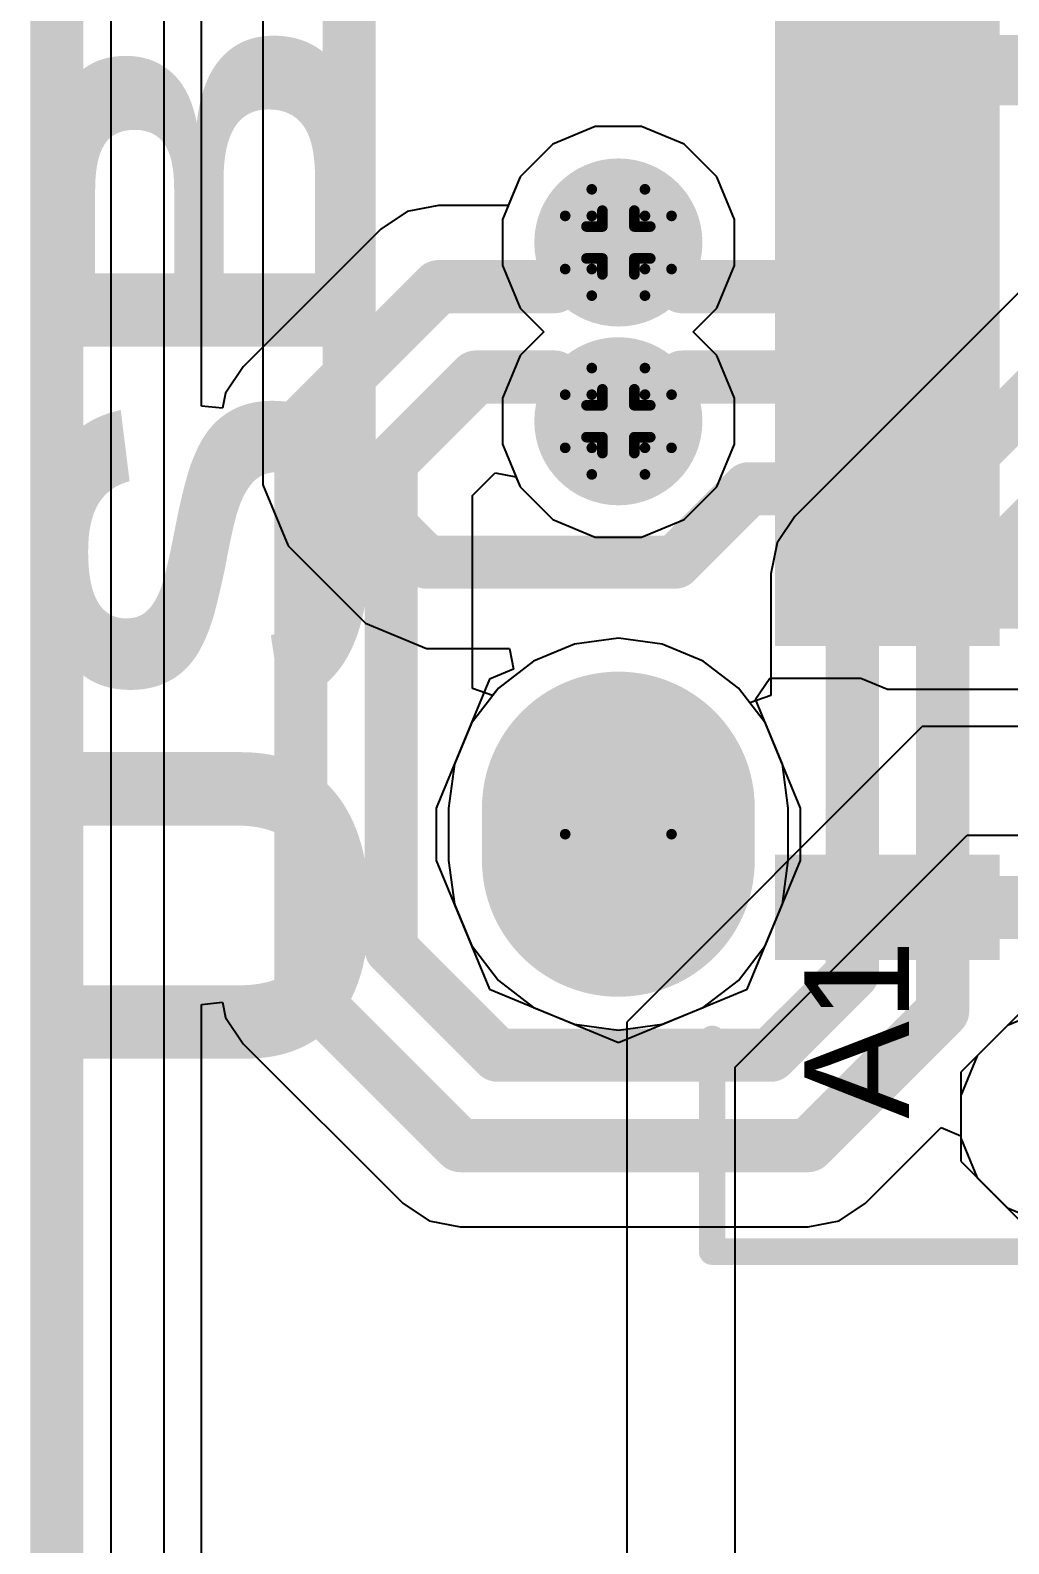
# Model space of a CAD drawing. Header units: inches. Extents: x -4 to 5258, y -4 to 5281.
# Drawn here: x -4.14 to 0.54, y 18.34 to 25.57 of the extents above; entities that cross this region are included whole.
import ezdxf

# ---------------------------------------------------------------- set-up
doc = ezdxf.new("R2010")
doc.units = ezdxf.units.IN
for name, color, linetype in [('Board Outline', 216, 'Continuous'), ('Bottom Layer', 5, 'Continuous'), ('Bottom Solder', 6, 'Continuous'), ('Drill Drawing', 1, 'Continuous'), ('Layer 1', 16, 'Continuous'), ('Layer 2', 76, 'Continuous'), ('Multi-Layer', 9, 'Continuous'), ('Pad Holes', 156, 'Continuous'), ('Top Layer', 1, 'Continuous'), ('Top Overlay', 2, 'Continuous'), ('Top Paste', 8, 'Continuous'), ('Top Solder', 216, 'Continuous'), ('Via Holes', 16, 'Continuous')]:
    doc.layers.add(name, color=color, linetype=linetype)
doc.styles.add('Arial', font='', dxfattribs={"height": 0.2})
doc.styles.add('Arial Black_Bold', font='', dxfattribs={"height": 0.2})
doc.styles.get('Arial').set_extended_font_data('Arial')
doc.styles.get('Arial Black_Bold').set_extended_font_data('Arial Black', bold=True)

# ---------------------------------------------------------------- blocks, each defined once
blk = doc.blocks.new('U263_163N_4BQC65_213')
at = {"layer": 'Bottom Layer'}
h = blk.add_hatch(color=5, dxfattribs=at)
edge = h.paths.add_edge_path()
edge.add_arc((-2.525, 2.15), 0.55, 90, 270)
edge.add_line((-2.525, 1.6), (-2.275, 1.6))
edge.add_arc((-2.275, 2.15), 0.55, 270, 450)
edge.add_line((-2.275, 2.7), (-2.525, 2.7))
at = {"layer": 'Bottom Solder'}
h = blk.add_hatch(color=6, dxfattribs=at)
edge = h.paths.add_edge_path()
edge.add_arc((-2.525, 2.15), 0.6516, 90, 270)
edge.add_line((-2.525, 1.4984), (-2.275, 1.4984))
edge.add_arc((-2.275, 2.15), 0.6516, 270, 450)
edge.add_line((-2.275, 2.8016), (-2.525, 2.8016))
at = {"layer": 'Layer 1'}
h = blk.add_hatch(color=16, dxfattribs=at)
edge = h.paths.add_edge_path()
edge.add_arc((-2.525, 2.15), 0.55, 90, 270)
edge.add_line((-2.525, 1.6), (-2.275, 1.6))
edge.add_arc((-2.275, 2.15), 0.55, 270, 450)
edge.add_line((-2.275, 2.7), (-2.525, 2.7))
at = {"layer": 'Layer 2'}
h = blk.add_hatch(color=76, dxfattribs=at)
edge = h.paths.add_edge_path()
edge.add_arc((-2.525, 2.15), 0.55, 90, 270)
edge.add_line((-2.525, 1.6), (-2.275, 1.6))
edge.add_arc((-2.275, 2.15), 0.55, 270, 450)
edge.add_line((-2.275, 2.7), (-2.525, 2.7))
at = {"layer": 'Multi-Layer'}
h = blk.add_hatch(color=9, dxfattribs=at)
edge = h.paths.add_edge_path()
edge.add_arc((-2.525, 2.15), 0.55, 90, 270)
edge.add_line((-2.525, 1.6), (-2.275, 1.6))
edge.add_arc((-2.275, 2.15), 0.55, 270, 450)
edge.add_line((-2.275, 2.7), (-2.525, 2.7))
at = {"layer": 'Pad Holes'}
h = blk.add_hatch(color=7, dxfattribs=at)
edge = h.paths.add_edge_path()
edge.add_arc((-2.525, 2.15), 0.3, 90, 270)
edge.add_line((-2.525, 1.85), (-2.275, 1.85))
edge.add_arc((-2.275, 2.15), 0.3, 270, 450)
edge.add_line((-2.275, 2.45), (-2.525, 2.45))
at = {"layer": 'Top Layer'}
h = blk.add_hatch(color=1, dxfattribs=at)
edge = h.paths.add_edge_path()
edge.add_arc((-2.525, 2.15), 0.55, 90, 270)
edge.add_line((-2.525, 1.6), (-2.275, 1.6))
edge.add_arc((-2.275, 2.15), 0.55, 270, 450)
edge.add_line((-2.275, 2.7), (-2.525, 2.7))
for points in [[(-2.9, 0.43), (-2.9, 1.3), (-2.6, 1.3), (-2.6, 0.43)], [(-1.4, 0.43), (-1.4, 1.3), (-1.1, 1.3), (-1.1, 0.43)], [(-0.9, 0.43), (-0.9, 1.3), (-0.6, 1.3), (-0.6, 0.43)], [(-0.4, 0.43), (-0.4, 1.3), (-0.1, 1.3), (-0.1, 0.43)], [(0.1, 0.43), (0.1, 1.3), (0.4, 1.3), (0.4, 0.43)], [(0.6, 0.43), (0.6, 1.3), (0.9, 1.3), (0.9, 0.43)], [(1.1, 0.43), (1.1, 1.3), (1.4, 1.3), (1.4, 0.43)]]:
    blk.add_hatch(color=1, dxfattribs=at).paths.add_polyline_path(points)
at = {"layer": 'Top Paste'}
for points in [[(-2.9, 0.43), (-2.9, 1.3), (-2.6, 1.3), (-2.6, 0.43)], [(-1.4, 0.43), (-1.4, 1.3), (-1.1, 1.3), (-1.1, 0.43)], [(-0.9, 0.43), (-0.9, 1.3), (-0.6, 1.3), (-0.6, 0.43)], [(-0.4, 0.43), (-0.4, 1.3), (-0.1, 1.3), (-0.1, 0.43)], [(0.1, 0.43), (0.1, 1.3), (0.4, 1.3), (0.4, 0.43)], [(0.6, 0.43), (0.6, 1.3), (0.9, 1.3), (0.9, 0.43)], [(1.1, 0.43), (1.1, 1.3), (1.4, 1.3), (1.4, 0.43)]]:
    blk.add_hatch(color=8, dxfattribs=at).paths.add_polyline_path(points)
at = {"layer": 'Top Solder'}
h = blk.add_hatch(color=216, dxfattribs=at)
edge = h.paths.add_edge_path()
edge.add_arc((-2.525, 2.15), 0.6516, 90, 270)
edge.add_line((-2.525, 1.4984), (-2.275, 1.4984))
edge.add_arc((-2.275, 2.15), 0.6516, 270, 450)
edge.add_line((-2.275, 2.8016), (-2.525, 2.8016))
for points in [[(-3.0016, 0.3284), (-3.0016, 1.4016), (-2.4984, 1.4016), (-2.4984, 0.3284)], [(-1.5016, 0.3284), (-1.5016, 1.4016), (-0.9984, 1.4016), (-0.9984, 0.3284)], [(-1.0016, 0.3284), (-1.0016, 1.4016), (-0.4984, 1.4016), (-0.4984, 0.3284)], [(-0.5016, 0.3284), (-0.5016, 1.4016), (0.0016, 1.4016), (0.0016, 0.3284)], [(-0.0016, 0.3284), (-0.0016, 1.4016), (0.5016, 1.4016), (0.5016, 0.3284)], [(0.4984, 0.3284), (0.4984, 1.4016), (1.0016, 1.4016), (1.0016, 0.3284)], [(0.9984, 0.3284), (0.9984, 1.4016), (1.5016, 1.4016), (1.5016, 0.3284)]]:
    blk.add_hatch(color=216, dxfattribs=at).paths.add_polyline_path(points)
at = {"layer": 'Top Overlay'}
for points in [[(-4.3942, 1.7018, 0.127, 0.127, 0), (-3.3782, 1.7018, 0.127, 0.127, 0)], [(-4.3942, 1.7018, 0.127, 0.127, 0), (-4.3942, -1.7018, 0.127, 0.127, 0)]]:
    blk.add_lwpolyline(points, format="xyseb", dxfattribs=at)
for points in [[(-4.4259, 1.7018, 0.0635, 0.0635, 1), (-4.3624, 1.7018, 0.0635, 0.0635, 1)], [(-4.4259, 1.7018, 0.0635, 0.0635, 1), (-4.3624, 1.7018, 0.0635, 0.0635, 1)], [(-3.4099, 1.7018, 0.0635, 0.0635, 1), (-3.3464, 1.7018, 0.0635, 0.0635, 1)]]:
    blk.add_lwpolyline(points, format="xyseb", close=True, dxfattribs=at)
at = {"layer": 'Top Overlay', "style": 'Arial'}
blk.add_text('A1', height=0.5, dxfattribs=at).set_placement((-3.7592, 0.762))

msp = doc.modelspace()

# ---------------------------------------------------------------- hatches: boundary and pattern name
at = {"layer": 'Bottom Layer'}
h = msp.add_hatch(color=5, dxfattribs=at)
edge = h.paths.add_edge_path()
edge.add_arc((-1.327, 24.5547), 0.3, 0, 360)
h = msp.add_hatch(color=5, dxfattribs=at)
edge = h.paths.add_edge_path()
edge.add_arc((-1.327, 23.7007), 0.3, 0, 360)
at = {"layer": 'Bottom Solder'}
h = msp.add_hatch(color=6, dxfattribs=at)
edge = h.paths.add_edge_path()
edge.add_arc((-1.327, 24.5547), 0.4016, 0, 360)
h = msp.add_hatch(color=6, dxfattribs=at)
edge = h.paths.add_edge_path()
edge.add_arc((-1.327, 23.7007), 0.4016, 0, 360)
at = {"layer": 'Layer 1'}
h = msp.add_hatch(color=16, dxfattribs=at)
edge = h.paths.add_edge_path()
edge.add_arc((-1.327, 24.5547), 0.3, 0, 360)
h = msp.add_hatch(color=16, dxfattribs=at)
edge = h.paths.add_edge_path()
edge.add_arc((-1.327, 23.7007), 0.3, 0, 360)
at = {"layer": 'Layer 2'}
h = msp.add_hatch(color=76, dxfattribs=at)
edge = h.paths.add_edge_path()
edge.add_arc((-1.327, 24.5547), 0.3, 0, 360)
h = msp.add_hatch(color=76, dxfattribs=at)
edge = h.paths.add_edge_path()
edge.add_arc((-1.327, 23.7007), 0.3, 0, 360)
at = {"layer": 'Top Layer'}
h = msp.add_hatch(color=1, dxfattribs=at)
edge = h.paths.add_edge_path()
edge.add_arc((-1.327, 24.5547), 0.3, 0, 360)
h = msp.add_hatch(color=1, dxfattribs=at)
edge = h.paths.add_edge_path()
edge.add_arc((-1.327, 23.7007), 0.3, 0, 360)
msp.add_hatch(color=1, dxfattribs=at).paths.add_polyline_path([(-0.477, 21.2277), (2.123, 21.2277), (2.123, 21.5277), (-0.477, 21.5277)])
at = {"layer": 'Top Solder'}
h = msp.add_hatch(color=216, dxfattribs=at)
edge = h.paths.add_edge_path()
edge.add_arc((-1.327, 24.5547), 0.4016, 0, 360)
h = msp.add_hatch(color=216, dxfattribs=at)
edge = h.paths.add_edge_path()
edge.add_arc((-1.327, 23.7007), 0.4016, 0, 360)
at = {"layer": 'Via Holes'}
h = msp.add_hatch(color=7, dxfattribs=at)
edge = h.paths.add_edge_path()
edge.add_arc((-1.327, 24.5547), 0.15, 0, 360)
h = msp.add_hatch(color=7, dxfattribs=at)
edge = h.paths.add_edge_path()
edge.add_arc((-1.327, 23.7007), 0.15, 0, 360)

# ---------------------------------------------------------------- linework, layer by layer
at = {"layer": 'Board Outline'}
msp.add_lwpolyline([(-4.0093, -3.9907, 0.254, 0.254, 0), (-4.0093, 106.0093, 0.254, 0.254, 0)], format="xyseb", dxfattribs=at)
at = {"layer": 'Bottom Layer'}
for p, q in [((-3.319, 23.7728), (-3.319, 98.31)), ((-1.4372, 25.1087), (-1.6408, 25.0243)), ((-1.2168, 25.1087), (-1.4372, 25.1087)), ((-1.0132, 25.0243), (-1.2168, 25.1087)), ((-1.6408, 25.0243), (-1.7967, 24.8685)), ((-0.8574, 24.8685), (-1.0132, 25.0243)), ((-1.7967, 24.8685), (-1.8532, 24.732)), ((-0.773, 24.6649), (-0.8574, 24.8685)), ((-2.1869, 24.732), (-2.3355, 24.7025)), ((-1.8532, 24.732), (-2.1869, 24.732)), ((-2.3355, 24.7025), (-2.4616, 24.6183)), ((-0.773, 24.4445), (-0.773, 24.6649)), ((-2.4616, 24.6183), (-3.1189, 23.961)), ((0.888, 24.6183), (-0.4844, 23.2458)), ((-0.8574, 24.2409), (-0.773, 24.4445)), ((-0.9705, 24.1277), (-0.8574, 24.2409)), ((-0.8574, 24.0145), (-0.9705, 24.1277)), ((-0.773, 23.8109), (-0.8574, 24.0145)), ((-3.1189, 23.961), (-3.2031, 23.8349)), ((-3.2031, 23.8349), (-3.2174, 23.7628)), ((-0.773, 23.5905), (-0.773, 23.8109)), ((-3.2174, 23.7628), (-3.319, 23.7728)), ((-0.8574, 23.3869), (-0.773, 23.5905)), ((-2.0239, 23.3465), (-1.9161, 23.4543)), ((-1.9161, 23.4543), (-1.8164, 23.4345)), ((-1.8164, 23.4345), (-1.7967, 23.3869)), ((-1.7967, 23.3869), (-1.6408, 23.231)), ((-1.0132, 23.231), (-0.8574, 23.3869)), ((-2.0239, 22.4232), (-2.0239, 23.3465)), ((-1.6408, 23.231), (-1.4372, 23.1467)), ((-1.2168, 23.1467), (-1.0132, 23.231)), ((-0.4844, 23.2458), (-0.5686, 23.1198)), ((-1.4372, 23.1467), (-1.2168, 23.1467)), ((-0.5686, 23.1198), (-0.5982, 22.9711)), ((-0.5982, 22.9711), (-0.5982, 22.3904)), ((-1.5369, 22.636), (-1.7325, 22.555)), ((-1.327, 22.6636), (-1.5369, 22.636)), ((-1.1171, 22.636), (-1.327, 22.6636)), ((-0.9216, 22.555), (-1.1171, 22.636)), ((-1.7325, 22.555), (-1.9004, 22.4261)), ((-0.7536, 22.4261), (-0.9216, 22.555)), ((-1.9277, 22.3906), (-2.0239, 22.4232)), ((-1.9004, 22.4261), (-1.9277, 22.3906)), ((-0.6998, 22.3559), (-0.7536, 22.4261)), ((-0.5982, 22.3904), (-0.6998, 22.3559)), ((-3.319, 20.9148), (-3.2174, 20.9248)), ((-3.319, 3.6731), (-3.319, 20.9148)), ((-3.2174, 20.9248), (-3.2031, 20.8526)), ((-3.2031, 20.8526), (-3.1189, 20.7266)), ((-3.1189, 20.7266), (-2.3574, 19.9652)), ((-0.1458, 19.9652), (0.2151, 20.3261)), ((0.2151, 20.3261), (0.309, 20.2872)), ((0.309, 20.2872), (0.309, 20.2754)), ((0.309, 20.2754), (0.3872, 20.0865)), ((0.3872, 20.0865), (0.5318, 19.9419)), ((-2.3574, 19.9652), (-2.2314, 19.881)), ((-0.2718, 19.881), (-0.1458, 19.9652)), ((0.5318, 19.9419), (0.7207, 19.8637)), ((-2.2314, 19.881), (-2.0828, 19.8514)), ((-2.0828, 19.8514), (-0.4205, 19.8514)), ((-0.4205, 19.8514), (-0.2718, 19.881))]:
    msp.add_line(p, q, dxfattribs=at)
for points in [[(-1.6317, 24.3436, 0.254, 0.254, 0), (-1.4206, 24.5547, 0.254, 0.254, 0)], [(-1.4206, 24.5547, 0.254, 0.254, 0), (-1.327, 24.5547, 0.254, 0.254, 0)], [(-2.8442, 23.6863, 0.254, 0.254, 0), (-2.1869, 24.3436, 0.254, 0.254, 0)], [(-2.1869, 24.3436, 0.254, 0.254, 0), (-1.6317, 24.3436, 0.254, 0.254, 0)], [(-0.2097, 22.9711, 0.254, 0.254, 0), (1.1627, 24.3436, 0.254, 0.254, 0)], [(-2.4124, 23.5074, 0.254, 0.254, 0), (-2.008, 23.9118, 0.254, 0.254, 0)], [(-2.008, 23.9118, 0.254, 0.254, 0), (-1.6317, 23.9118, 0.254, 0.254, 0)], [(-1.6317, 23.9118, 0.254, 0.254, 0), (-1.4206, 23.7007, 0.254, 0.254, 0)], [(0.2221, 22.7923, 0.254, 0.254, 0), (1.3416, 23.9118, 0.254, 0.254, 0)], [(-2.8442, 21.0013, 0.254, 0.254, 0), (-2.8442, 23.6863, 0.254, 0.254, 0)], [(-1.4206, 23.7007, 0.254, 0.254, 0), (-1.327, 23.7007, 0.254, 0.254, 0)], [(-2.4124, 21.1802, 0.254, 0.254, 0), (-2.4124, 23.5074, 0.254, 0.254, 0)], [(-0.2097, 21.0613, 0.254, 0.254, 0), (-0.2097, 22.9711, 0.254, 0.254, 0)], [(0.2221, 20.8825, 0.254, 0.254, 0), (0.2221, 22.7923, 0.254, 0.254, 0)], [(-2.4124, 21.1802, 0.254, 0.254, 0), (-1.9039, 20.6717, 0.254, 0.254, 0)], [(-0.5994, 20.6717, 0.254, 0.254, 0), (-0.2097, 21.0613, 0.254, 0.254, 0)], [(-2.8442, 21.0013, 0.254, 0.254, 0), (-2.0828, 20.2399, 0.254, 0.254, 0)], [(-0.4205, 20.2399, 0.254, 0.254, 0), (0.2221, 20.8825, 0.254, 0.254, 0)], [(-1.9039, 20.6717, 0.254, 0.254, 0), (-0.5994, 20.6717, 0.254, 0.254, 0)], [(-2.0828, 20.2399, 0.254, 0.254, 0), (-0.4205, 20.2399, 0.254, 0.254, 0)]]:
    msp.add_lwpolyline(points, format="xyseb", dxfattribs=at)
for points in [[(-1.4841, 24.5547, 0.127, 0.127, 1), (-1.3571, 24.5547, 0.127, 0.127, 1)], [(-1.4841, 24.5547, 0.127, 0.127, 1), (-1.3571, 24.5547, 0.127, 0.127, 1)], [(-1.3905, 24.5547, 0.127, 0.127, 1), (-1.2635, 24.5547, 0.127, 0.127, 1)], [(-2.2504, 24.3436, 0.127, 0.127, 1), (-2.1234, 24.3436, 0.127, 0.127, 1)], [(-2.2504, 24.3436, 0.127, 0.127, 1), (-2.1234, 24.3436, 0.127, 0.127, 1)], [(-1.6952, 24.3436, 0.127, 0.127, 1), (-1.5682, 24.3436, 0.127, 0.127, 1)], [(-1.6952, 24.3436, 0.127, 0.127, 1), (-1.5682, 24.3436, 0.127, 0.127, 1)], [(-2.0715, 23.9118, 0.127, 0.127, 1), (-1.9445, 23.9118, 0.127, 0.127, 1)], [(-2.0715, 23.9118, 0.127, 0.127, 1), (-1.9445, 23.9118, 0.127, 0.127, 1)], [(-1.6952, 23.9118, 0.127, 0.127, 1), (-1.5682, 23.9118, 0.127, 0.127, 1)], [(-1.6952, 23.9118, 0.127, 0.127, 1), (-1.5682, 23.9118, 0.127, 0.127, 1)], [(-2.9077, 23.6863, 0.127, 0.127, 1), (-2.7807, 23.6863, 0.127, 0.127, 1)], [(-2.9077, 23.6863, 0.127, 0.127, 1), (-2.7807, 23.6863, 0.127, 0.127, 1)], [(-1.4841, 23.7007, 0.127, 0.127, 1), (-1.3571, 23.7007, 0.127, 0.127, 1)], [(-1.4841, 23.7007, 0.127, 0.127, 1), (-1.3571, 23.7007, 0.127, 0.127, 1)], [(-1.3905, 23.7007, 0.127, 0.127, 1), (-1.2635, 23.7007, 0.127, 0.127, 1)], [(-2.4759, 23.5074, 0.127, 0.127, 1), (-2.3489, 23.5074, 0.127, 0.127, 1)], [(-2.4759, 23.5074, 0.127, 0.127, 1), (-2.3489, 23.5074, 0.127, 0.127, 1)], [(-0.2732, 22.9711, 0.127, 0.127, 1), (-0.1462, 22.9711, 0.127, 0.127, 1)], [(-0.2732, 22.9711, 0.127, 0.127, 1), (-0.1462, 22.9711, 0.127, 0.127, 1)], [(0.1586, 22.7923, 0.127, 0.127, 1), (0.2856, 22.7923, 0.127, 0.127, 1)], [(0.1586, 22.7923, 0.127, 0.127, 1), (0.2856, 22.7923, 0.127, 0.127, 1)], [(-2.4759, 21.1802, 0.127, 0.127, 1), (-2.3489, 21.1802, 0.127, 0.127, 1)], [(-2.4759, 21.1802, 0.127, 0.127, 1), (-2.3489, 21.1802, 0.127, 0.127, 1)], [(-0.2732, 21.0613, 0.127, 0.127, 1), (-0.1462, 21.0613, 0.127, 0.127, 1)], [(-0.2732, 21.0613, 0.127, 0.127, 1), (-0.1462, 21.0613, 0.127, 0.127, 1)], [(-2.9077, 21.0013, 0.127, 0.127, 1), (-2.7807, 21.0013, 0.127, 0.127, 1)], [(-2.9077, 21.0013, 0.127, 0.127, 1), (-2.7807, 21.0013, 0.127, 0.127, 1)], [(0.1586, 20.8825, 0.127, 0.127, 1), (0.2856, 20.8825, 0.127, 0.127, 1)], [(0.1586, 20.8825, 0.127, 0.127, 1), (0.2856, 20.8825, 0.127, 0.127, 1)], [(-1.9674, 20.6717, 0.127, 0.127, 1), (-1.8404, 20.6717, 0.127, 0.127, 1)], [(-1.9674, 20.6717, 0.127, 0.127, 1), (-1.8404, 20.6717, 0.127, 0.127, 1)], [(-0.6629, 20.6717, 0.127, 0.127, 1), (-0.5359, 20.6717, 0.127, 0.127, 1)], [(-0.6629, 20.6717, 0.127, 0.127, 1), (-0.5359, 20.6717, 0.127, 0.127, 1)], [(-2.1463, 20.2399, 0.127, 0.127, 1), (-2.0193, 20.2399, 0.127, 0.127, 1)], [(-2.1463, 20.2399, 0.127, 0.127, 1), (-2.0193, 20.2399, 0.127, 0.127, 1)], [(-0.484, 20.2399, 0.127, 0.127, 1), (-0.357, 20.2399, 0.127, 0.127, 1)], [(-0.484, 20.2399, 0.127, 0.127, 1), (-0.357, 20.2399, 0.127, 0.127, 1)]]:
    msp.add_lwpolyline(points, format="xyseb", close=True, dxfattribs=at)
at = {"layer": 'Drill Drawing'}
for points in [[(-1.454, 24.6817, 0.0508, 0.0508, 0), (-1.454, 24.8087, 0.0508, 0.0508, 0)], [(-1.454, 24.8087, 0.0508, 0.0508, 0), (-1.2, 24.8087, 0.0508, 0.0508, 0)], [(-1.2, 24.6817, 0.0508, 0.0508, 0), (-1.2, 24.8087, 0.0508, 0.0508, 0)], [(-1.4032, 24.6309, 0.0508, 0.0508, 0), (-1.4032, 24.7071, 0.0508, 0.0508, 0)], [(-1.4032, 24.7071, 0.0508, 0.0508, 0), (-1.2508, 24.7071, 0.0508, 0.0508, 0)], [(-1.2508, 24.6309, 0.0508, 0.0508, 0), (-1.2508, 24.7071, 0.0508, 0.0508, 0)], [(-1.581, 24.4277, 0.0508, 0.0508, 0), (-1.581, 24.6817, 0.0508, 0.0508, 0)], [(-1.581, 24.6817, 0.0508, 0.0508, 0), (-1.454, 24.6817, 0.0508, 0.0508, 0)], [(-1.2, 24.6817, 0.0508, 0.0508, 0), (-1.073, 24.6817, 0.0508, 0.0508, 0)], [(-1.073, 24.4277, 0.0508, 0.0508, 0), (-1.073, 24.6817, 0.0508, 0.0508, 0)], [(-1.4794, 24.4785, 0.0508, 0.0508, 0), (-1.4794, 24.6309, 0.0508, 0.0508, 0)], [(-1.4794, 24.6309, 0.0508, 0.0508, 0), (-1.4032, 24.6309, 0.0508, 0.0508, 0)], [(-1.2508, 24.6309, 0.0508, 0.0508, 0), (-1.1746, 24.6309, 0.0508, 0.0508, 0)], [(-1.1746, 24.4785, 0.0508, 0.0508, 0), (-1.1746, 24.6309, 0.0508, 0.0508, 0)], [(-1.581, 24.4277, 0.0508, 0.0508, 0), (-1.454, 24.4277, 0.0508, 0.0508, 0)], [(-1.4794, 24.4785, 0.0508, 0.0508, 0), (-1.4032, 24.4785, 0.0508, 0.0508, 0)], [(-1.454, 24.3007, 0.0508, 0.0508, 0), (-1.454, 24.4277, 0.0508, 0.0508, 0)], [(-1.4032, 24.4023, 0.0508, 0.0508, 0), (-1.4032, 24.4785, 0.0508, 0.0508, 0)], [(-1.2508, 24.4785, 0.0508, 0.0508, 0), (-1.1746, 24.4785, 0.0508, 0.0508, 0)], [(-1.2508, 24.4023, 0.0508, 0.0508, 0), (-1.2508, 24.4785, 0.0508, 0.0508, 0)], [(-1.2, 24.4277, 0.0508, 0.0508, 0), (-1.073, 24.4277, 0.0508, 0.0508, 0)], [(-1.2, 24.3007, 0.0508, 0.0508, 0), (-1.2, 24.4277, 0.0508, 0.0508, 0)], [(-1.4032, 24.4023, 0.0508, 0.0508, 0), (-1.2508, 24.4023, 0.0508, 0.0508, 0)], [(-1.454, 24.3007, 0.0508, 0.0508, 0), (-1.2, 24.3007, 0.0508, 0.0508, 0)], [(-1.454, 23.8277, 0.0508, 0.0508, 0), (-1.454, 23.9547, 0.0508, 0.0508, 0)], [(-1.454, 23.9547, 0.0508, 0.0508, 0), (-1.2, 23.9547, 0.0508, 0.0508, 0)], [(-1.2, 23.8277, 0.0508, 0.0508, 0), (-1.2, 23.9547, 0.0508, 0.0508, 0)], [(-1.4032, 23.7769, 0.0508, 0.0508, 0), (-1.4032, 23.8531, 0.0508, 0.0508, 0)], [(-1.4032, 23.8531, 0.0508, 0.0508, 0), (-1.2508, 23.8531, 0.0508, 0.0508, 0)], [(-1.2508, 23.7769, 0.0508, 0.0508, 0), (-1.2508, 23.8531, 0.0508, 0.0508, 0)], [(-1.581, 23.5737, 0.0508, 0.0508, 0), (-1.581, 23.8277, 0.0508, 0.0508, 0)], [(-1.581, 23.8277, 0.0508, 0.0508, 0), (-1.454, 23.8277, 0.0508, 0.0508, 0)], [(-1.4794, 23.6245, 0.0508, 0.0508, 0), (-1.4794, 23.7769, 0.0508, 0.0508, 0)], [(-1.4794, 23.7769, 0.0508, 0.0508, 0), (-1.4032, 23.7769, 0.0508, 0.0508, 0)], [(-1.2508, 23.7769, 0.0508, 0.0508, 0), (-1.1746, 23.7769, 0.0508, 0.0508, 0)], [(-1.2, 23.8277, 0.0508, 0.0508, 0), (-1.073, 23.8277, 0.0508, 0.0508, 0)], [(-1.1746, 23.6245, 0.0508, 0.0508, 0), (-1.1746, 23.7769, 0.0508, 0.0508, 0)], [(-1.073, 23.5737, 0.0508, 0.0508, 0), (-1.073, 23.8277, 0.0508, 0.0508, 0)], [(-1.4794, 23.6245, 0.0508, 0.0508, 0), (-1.4032, 23.6245, 0.0508, 0.0508, 0)], [(-1.4032, 23.5483, 0.0508, 0.0508, 0), (-1.4032, 23.6245, 0.0508, 0.0508, 0)], [(-1.2508, 23.6245, 0.0508, 0.0508, 0), (-1.1746, 23.6245, 0.0508, 0.0508, 0)], [(-1.2508, 23.5483, 0.0508, 0.0508, 0), (-1.2508, 23.6245, 0.0508, 0.0508, 0)], [(-1.581, 23.5737, 0.0508, 0.0508, 0), (-1.454, 23.5737, 0.0508, 0.0508, 0)], [(-1.454, 23.4467, 0.0508, 0.0508, 0), (-1.454, 23.5737, 0.0508, 0.0508, 0)], [(-1.4032, 23.5483, 0.0508, 0.0508, 0), (-1.2508, 23.5483, 0.0508, 0.0508, 0)], [(-1.2, 23.5737, 0.0508, 0.0508, 0), (-1.073, 23.5737, 0.0508, 0.0508, 0)], [(-1.2, 23.4467, 0.0508, 0.0508, 0), (-1.2, 23.5737, 0.0508, 0.0508, 0)], [(-1.454, 23.4467, 0.0508, 0.0508, 0), (-1.2, 23.4467, 0.0508, 0.0508, 0)]]:
    msp.add_lwpolyline(points, format="xyseb", dxfattribs=at)
for points in [[(-1.4667, 24.8087, 0.0254, 0.0254, 1), (-1.4413, 24.8087, 0.0254, 0.0254, 1)], [(-1.4667, 24.8087, 0.0254, 0.0254, 1), (-1.4413, 24.8087, 0.0254, 0.0254, 1)], [(-1.2127, 24.8087, 0.0254, 0.0254, 1), (-1.1873, 24.8087, 0.0254, 0.0254, 1)], [(-1.2127, 24.8087, 0.0254, 0.0254, 1), (-1.1873, 24.8087, 0.0254, 0.0254, 1)], [(-1.4159, 24.7071, 0.0254, 0.0254, 1), (-1.3905, 24.7071, 0.0254, 0.0254, 1)], [(-1.4159, 24.7071, 0.0254, 0.0254, 1), (-1.3905, 24.7071, 0.0254, 0.0254, 1)], [(-1.2635, 24.7071, 0.0254, 0.0254, 1), (-1.2381, 24.7071, 0.0254, 0.0254, 1)], [(-1.2635, 24.7071, 0.0254, 0.0254, 1), (-1.2381, 24.7071, 0.0254, 0.0254, 1)], [(-1.5937, 24.6817, 0.0254, 0.0254, 1), (-1.5683, 24.6817, 0.0254, 0.0254, 1)], [(-1.5937, 24.6817, 0.0254, 0.0254, 1), (-1.5683, 24.6817, 0.0254, 0.0254, 1)], [(-1.4667, 24.6817, 0.0254, 0.0254, 1), (-1.4413, 24.6817, 0.0254, 0.0254, 1)], [(-1.4667, 24.6817, 0.0254, 0.0254, 1), (-1.4413, 24.6817, 0.0254, 0.0254, 1)], [(-1.2127, 24.6817, 0.0254, 0.0254, 1), (-1.1873, 24.6817, 0.0254, 0.0254, 1)], [(-1.2127, 24.6817, 0.0254, 0.0254, 1), (-1.1873, 24.6817, 0.0254, 0.0254, 1)], [(-1.0857, 24.6817, 0.0254, 0.0254, 1), (-1.0603, 24.6817, 0.0254, 0.0254, 1)], [(-1.0857, 24.6817, 0.0254, 0.0254, 1), (-1.0603, 24.6817, 0.0254, 0.0254, 1)], [(-1.4921, 24.6309, 0.0254, 0.0254, 1), (-1.4667, 24.6309, 0.0254, 0.0254, 1)], [(-1.4921, 24.6309, 0.0254, 0.0254, 1), (-1.4667, 24.6309, 0.0254, 0.0254, 1)], [(-1.4159, 24.6309, 0.0254, 0.0254, 1), (-1.3905, 24.6309, 0.0254, 0.0254, 1)], [(-1.4159, 24.6309, 0.0254, 0.0254, 1), (-1.3905, 24.6309, 0.0254, 0.0254, 1)], [(-1.2635, 24.6309, 0.0254, 0.0254, 1), (-1.2381, 24.6309, 0.0254, 0.0254, 1)], [(-1.2635, 24.6309, 0.0254, 0.0254, 1), (-1.2381, 24.6309, 0.0254, 0.0254, 1)], [(-1.1873, 24.6309, 0.0254, 0.0254, 1), (-1.1619, 24.6309, 0.0254, 0.0254, 1)], [(-1.1873, 24.6309, 0.0254, 0.0254, 1), (-1.1619, 24.6309, 0.0254, 0.0254, 1)], [(-1.5937, 24.4277, 0.0254, 0.0254, 1), (-1.5683, 24.4277, 0.0254, 0.0254, 1)], [(-1.5937, 24.4277, 0.0254, 0.0254, 1), (-1.5683, 24.4277, 0.0254, 0.0254, 1)], [(-1.4921, 24.4785, 0.0254, 0.0254, 1), (-1.4667, 24.4785, 0.0254, 0.0254, 1)], [(-1.4921, 24.4785, 0.0254, 0.0254, 1), (-1.4667, 24.4785, 0.0254, 0.0254, 1)], [(-1.4667, 24.4277, 0.0254, 0.0254, 1), (-1.4413, 24.4277, 0.0254, 0.0254, 1)], [(-1.4667, 24.4277, 0.0254, 0.0254, 1), (-1.4413, 24.4277, 0.0254, 0.0254, 1)], [(-1.4159, 24.4785, 0.0254, 0.0254, 1), (-1.3905, 24.4785, 0.0254, 0.0254, 1)], [(-1.4159, 24.4785, 0.0254, 0.0254, 1), (-1.3905, 24.4785, 0.0254, 0.0254, 1)], [(-1.2635, 24.4785, 0.0254, 0.0254, 1), (-1.2381, 24.4785, 0.0254, 0.0254, 1)], [(-1.2635, 24.4785, 0.0254, 0.0254, 1), (-1.2381, 24.4785, 0.0254, 0.0254, 1)], [(-1.2127, 24.4277, 0.0254, 0.0254, 1), (-1.1873, 24.4277, 0.0254, 0.0254, 1)], [(-1.2127, 24.4277, 0.0254, 0.0254, 1), (-1.1873, 24.4277, 0.0254, 0.0254, 1)], [(-1.1873, 24.4785, 0.0254, 0.0254, 1), (-1.1619, 24.4785, 0.0254, 0.0254, 1)], [(-1.1873, 24.4785, 0.0254, 0.0254, 1), (-1.1619, 24.4785, 0.0254, 0.0254, 1)], [(-1.0857, 24.4277, 0.0254, 0.0254, 1), (-1.0603, 24.4277, 0.0254, 0.0254, 1)], [(-1.0857, 24.4277, 0.0254, 0.0254, 1), (-1.0603, 24.4277, 0.0254, 0.0254, 1)], [(-1.4159, 24.4023, 0.0254, 0.0254, 1), (-1.3905, 24.4023, 0.0254, 0.0254, 1)], [(-1.4159, 24.4023, 0.0254, 0.0254, 1), (-1.3905, 24.4023, 0.0254, 0.0254, 1)], [(-1.2635, 24.4023, 0.0254, 0.0254, 1), (-1.2381, 24.4023, 0.0254, 0.0254, 1)], [(-1.2635, 24.4023, 0.0254, 0.0254, 1), (-1.2381, 24.4023, 0.0254, 0.0254, 1)], [(-1.4667, 24.3007, 0.0254, 0.0254, 1), (-1.4413, 24.3007, 0.0254, 0.0254, 1)], [(-1.4667, 24.3007, 0.0254, 0.0254, 1), (-1.4413, 24.3007, 0.0254, 0.0254, 1)], [(-1.2127, 24.3007, 0.0254, 0.0254, 1), (-1.1873, 24.3007, 0.0254, 0.0254, 1)], [(-1.2127, 24.3007, 0.0254, 0.0254, 1), (-1.1873, 24.3007, 0.0254, 0.0254, 1)], [(-1.4667, 23.9547, 0.0254, 0.0254, 1), (-1.4413, 23.9547, 0.0254, 0.0254, 1)], [(-1.4667, 23.9547, 0.0254, 0.0254, 1), (-1.4413, 23.9547, 0.0254, 0.0254, 1)], [(-1.2127, 23.9547, 0.0254, 0.0254, 1), (-1.1873, 23.9547, 0.0254, 0.0254, 1)], [(-1.2127, 23.9547, 0.0254, 0.0254, 1), (-1.1873, 23.9547, 0.0254, 0.0254, 1)], [(-1.4159, 23.8531, 0.0254, 0.0254, 1), (-1.3905, 23.8531, 0.0254, 0.0254, 1)], [(-1.4159, 23.8531, 0.0254, 0.0254, 1), (-1.3905, 23.8531, 0.0254, 0.0254, 1)], [(-1.2635, 23.8531, 0.0254, 0.0254, 1), (-1.2381, 23.8531, 0.0254, 0.0254, 1)], [(-1.2635, 23.8531, 0.0254, 0.0254, 1), (-1.2381, 23.8531, 0.0254, 0.0254, 1)], [(-1.5937, 23.8277, 0.0254, 0.0254, 1), (-1.5683, 23.8277, 0.0254, 0.0254, 1)], [(-1.5937, 23.8277, 0.0254, 0.0254, 1), (-1.5683, 23.8277, 0.0254, 0.0254, 1)], [(-1.4921, 23.7769, 0.0254, 0.0254, 1), (-1.4667, 23.7769, 0.0254, 0.0254, 1)], [(-1.4921, 23.7769, 0.0254, 0.0254, 1), (-1.4667, 23.7769, 0.0254, 0.0254, 1)], [(-1.4667, 23.8277, 0.0254, 0.0254, 1), (-1.4413, 23.8277, 0.0254, 0.0254, 1)], [(-1.4667, 23.8277, 0.0254, 0.0254, 1), (-1.4413, 23.8277, 0.0254, 0.0254, 1)], [(-1.4159, 23.7769, 0.0254, 0.0254, 1), (-1.3905, 23.7769, 0.0254, 0.0254, 1)], [(-1.4159, 23.7769, 0.0254, 0.0254, 1), (-1.3905, 23.7769, 0.0254, 0.0254, 1)], [(-1.2635, 23.7769, 0.0254, 0.0254, 1), (-1.2381, 23.7769, 0.0254, 0.0254, 1)], [(-1.2635, 23.7769, 0.0254, 0.0254, 1), (-1.2381, 23.7769, 0.0254, 0.0254, 1)], [(-1.2127, 23.8277, 0.0254, 0.0254, 1), (-1.1873, 23.8277, 0.0254, 0.0254, 1)], [(-1.2127, 23.8277, 0.0254, 0.0254, 1), (-1.1873, 23.8277, 0.0254, 0.0254, 1)], [(-1.1873, 23.7769, 0.0254, 0.0254, 1), (-1.1619, 23.7769, 0.0254, 0.0254, 1)], [(-1.1873, 23.7769, 0.0254, 0.0254, 1), (-1.1619, 23.7769, 0.0254, 0.0254, 1)], [(-1.0857, 23.8277, 0.0254, 0.0254, 1), (-1.0603, 23.8277, 0.0254, 0.0254, 1)], [(-1.0857, 23.8277, 0.0254, 0.0254, 1), (-1.0603, 23.8277, 0.0254, 0.0254, 1)], [(-1.4921, 23.6245, 0.0254, 0.0254, 1), (-1.4667, 23.6245, 0.0254, 0.0254, 1)], [(-1.4921, 23.6245, 0.0254, 0.0254, 1), (-1.4667, 23.6245, 0.0254, 0.0254, 1)], [(-1.4159, 23.6245, 0.0254, 0.0254, 1), (-1.3905, 23.6245, 0.0254, 0.0254, 1)], [(-1.4159, 23.6245, 0.0254, 0.0254, 1), (-1.3905, 23.6245, 0.0254, 0.0254, 1)], [(-1.2635, 23.6245, 0.0254, 0.0254, 1), (-1.2381, 23.6245, 0.0254, 0.0254, 1)], [(-1.2635, 23.6245, 0.0254, 0.0254, 1), (-1.2381, 23.6245, 0.0254, 0.0254, 1)], [(-1.1873, 23.6245, 0.0254, 0.0254, 1), (-1.1619, 23.6245, 0.0254, 0.0254, 1)], [(-1.1873, 23.6245, 0.0254, 0.0254, 1), (-1.1619, 23.6245, 0.0254, 0.0254, 1)], [(-1.5937, 23.5737, 0.0254, 0.0254, 1), (-1.5683, 23.5737, 0.0254, 0.0254, 1)], [(-1.5937, 23.5737, 0.0254, 0.0254, 1), (-1.5683, 23.5737, 0.0254, 0.0254, 1)], [(-1.4667, 23.5737, 0.0254, 0.0254, 1), (-1.4413, 23.5737, 0.0254, 0.0254, 1)], [(-1.4667, 23.5737, 0.0254, 0.0254, 1), (-1.4413, 23.5737, 0.0254, 0.0254, 1)], [(-1.4159, 23.5483, 0.0254, 0.0254, 1), (-1.3905, 23.5483, 0.0254, 0.0254, 1)], [(-1.4159, 23.5483, 0.0254, 0.0254, 1), (-1.3905, 23.5483, 0.0254, 0.0254, 1)], [(-1.2635, 23.5483, 0.0254, 0.0254, 1), (-1.2381, 23.5483, 0.0254, 0.0254, 1)], [(-1.2635, 23.5483, 0.0254, 0.0254, 1), (-1.2381, 23.5483, 0.0254, 0.0254, 1)], [(-1.2127, 23.5737, 0.0254, 0.0254, 1), (-1.1873, 23.5737, 0.0254, 0.0254, 1)], [(-1.2127, 23.5737, 0.0254, 0.0254, 1), (-1.1873, 23.5737, 0.0254, 0.0254, 1)], [(-1.0857, 23.5737, 0.0254, 0.0254, 1), (-1.0603, 23.5737, 0.0254, 0.0254, 1)], [(-1.0857, 23.5737, 0.0254, 0.0254, 1), (-1.0603, 23.5737, 0.0254, 0.0254, 1)], [(-1.4667, 23.4467, 0.0254, 0.0254, 1), (-1.4413, 23.4467, 0.0254, 0.0254, 1)], [(-1.4667, 23.4467, 0.0254, 0.0254, 1), (-1.4413, 23.4467, 0.0254, 0.0254, 1)], [(-1.2127, 23.4467, 0.0254, 0.0254, 1), (-1.1873, 23.4467, 0.0254, 0.0254, 1)], [(-1.2127, 23.4467, 0.0254, 0.0254, 1), (-1.1873, 23.4467, 0.0254, 0.0254, 1)], [(-1.073, 21.7277, 0.0508, 0.0508, 1), (-1.581, 21.7277, 0.0508, 0.0508, 1)], [(-1.5937, 21.7277, 0.0254, 0.0254, 1), (-1.5683, 21.7277, 0.0254, 0.0254, 1)], [(-1.0857, 21.7277, 0.0254, 0.0254, 1), (-1.0603, 21.7277, 0.0254, 0.0254, 1)]]:
    msp.add_lwpolyline(points, format="xyseb", close=True, dxfattribs=at)
at = {"layer": 'Layer 1'}
for p, q in [((-3.7504, -3.7317), (-3.7504, 105.7504)), ((-1.4372, 25.1087), (-1.6408, 25.0243)), ((-1.2168, 25.1087), (-1.4372, 25.1087)), ((-1.0132, 25.0243), (-1.2168, 25.1087)), ((-1.6408, 25.0243), (-1.7967, 24.8685)), ((-0.8574, 24.8685), (-1.0132, 25.0243)), ((-1.7967, 24.8685), (-1.881, 24.6649)), ((-0.773, 24.6649), (-0.8574, 24.8685)), ((-1.881, 24.6649), (-1.881, 24.4445)), ((-0.773, 24.4445), (-0.773, 24.6649)), ((-1.881, 24.4445), (-1.7967, 24.2409)), ((-0.8574, 24.2409), (-0.773, 24.4445)), ((-1.7967, 24.2409), (-1.6835, 24.1277)), ((-0.9705, 24.1277), (-0.8574, 24.2409)), ((-1.6835, 24.1277), (-1.7967, 24.0145)), ((-0.8574, 24.0145), (-0.9705, 24.1277)), ((-1.7967, 24.0145), (-1.881, 23.8109)), ((-0.773, 23.8109), (-0.8574, 24.0145)), ((-1.881, 23.8109), (-1.881, 23.5905)), ((-0.773, 23.5905), (-0.773, 23.8109)), ((-1.881, 23.5905), (-1.7967, 23.3869)), ((-0.8574, 23.3869), (-0.773, 23.5905)), ((-1.7967, 23.3869), (-1.6408, 23.231)), ((-1.0132, 23.231), (-0.8574, 23.3869)), ((-1.6408, 23.231), (-1.4372, 23.1467)), ((-1.2168, 23.1467), (-1.0132, 23.231)), ((-1.4372, 23.1467), (-1.2168, 23.1467)), ((0.1249, 22.2416), (-1.287, 20.8297)), ((1.5118, 22.2416), (0.1249, 22.2416)), ((-0.7691, 20.6151), (0.3394, 21.7236)), ((0.3394, 21.7236), (1.2973, 21.7236)), ((-1.287, 20.8297), (-1.287, -3.7317)), ((0.7207, 20.8917), (0.5318, 20.8134)), ((0.5318, 20.8134), (0.3872, 20.6688)), ((-0.7691, 13.8881), (-0.7691, 20.6151)), ((0.3872, 20.6688), (0.309, 20.4799)), ((0.309, 20.4799), (0.309, 20.2754)), ((0.309, 20.2754), (0.3872, 20.0865)), ((0.3872, 20.0865), (0.5318, 19.9419)), ((0.5318, 19.9419), (0.7207, 19.8637))]:
    msp.add_line(p, q, dxfattribs=at)
at = {"layer": 'Layer 2'}
for p, q in [((-3.7504, -3.7317), (-3.7504, 94.5155)), ((-1.4372, 25.1087), (-1.6408, 25.0243)), ((-1.2168, 25.1087), (-1.4372, 25.1087)), ((-1.0132, 25.0243), (-1.2168, 25.1087)), ((-1.6408, 25.0243), (-1.7967, 24.8685)), ((-0.8574, 24.8685), (-1.0132, 25.0243)), ((-1.7967, 24.8685), (-1.881, 24.6649)), ((-0.773, 24.6649), (-0.8574, 24.8685)), ((-1.881, 24.6649), (-1.881, 24.4445)), ((-0.773, 24.4445), (-0.773, 24.6649)), ((-1.881, 24.4445), (-1.7967, 24.2409)), ((-0.8574, 24.2409), (-0.773, 24.4445)), ((-1.7967, 24.2409), (-1.6835, 24.1277)), ((-0.9705, 24.1277), (-0.8574, 24.2409)), ((-1.6835, 24.1277), (-1.7967, 24.0145)), ((-0.8574, 24.0145), (-0.9705, 24.1277)), ((-1.7967, 24.0145), (-1.881, 23.8109)), ((-0.773, 23.8109), (-0.8574, 24.0145)), ((-1.881, 23.8109), (-1.881, 23.5905)), ((-0.773, 23.5905), (-0.773, 23.8109)), ((-1.881, 23.5905), (-1.7967, 23.3869)), ((-0.8574, 23.3869), (-0.773, 23.5905)), ((-1.7967, 23.3869), (-1.6408, 23.231)), ((-1.0132, 23.231), (-0.8574, 23.3869)), ((-1.6408, 23.231), (-1.4372, 23.1467)), ((-1.2168, 23.1467), (-1.0132, 23.231)), ((-1.4372, 23.1467), (-1.2168, 23.1467)), ((-1.5369, 22.636), (-1.7325, 22.555)), ((-1.327, 22.6636), (-1.5369, 22.636)), ((-1.1171, 22.636), (-1.327, 22.6636)), ((-0.9216, 22.555), (-1.1171, 22.636)), ((-1.7325, 22.555), (-1.9004, 22.4261)), ((-0.7536, 22.4261), (-0.9216, 22.555)), ((-1.9004, 22.4261), (-2.0293, 22.2581)), ((-0.6247, 22.2581), (-0.7536, 22.4261)), ((-2.0293, 22.2581), (-2.1103, 22.0626)), ((-0.5437, 22.0626), (-0.6247, 22.2581)), ((-2.1103, 22.0626), (-2.138, 21.8527)), ((-0.5161, 21.8527), (-0.5437, 22.0626)), ((-2.138, 21.8527), (-2.138, 21.6027)), ((-0.5161, 21.6027), (-0.5161, 21.8527)), ((-2.138, 21.6027), (-2.1103, 21.3928)), ((-0.5437, 21.3928), (-0.5161, 21.6027)), ((-2.1103, 21.3928), (-2.0293, 21.1972)), ((-0.6247, 21.1972), (-0.5437, 21.3928)), ((-2.0293, 21.1972), (-1.9004, 21.0293)), ((-0.7536, 21.0293), (-0.6247, 21.1972)), ((-1.9004, 21.0293), (-1.7325, 20.9004)), ((-0.9216, 20.9004), (-0.7536, 21.0293)), ((-1.7325, 20.9004), (-1.5369, 20.8194)), ((-1.1171, 20.8194), (-0.9216, 20.9004)), ((0.7207, 20.8917), (0.5318, 20.8134)), ((-1.5369, 20.8194), (-1.327, 20.7917)), ((-1.327, 20.7917), (-1.1171, 20.8194)), ((0.5318, 20.8134), (0.3872, 20.6688)), ((0.3872, 20.6688), (0.309, 20.4799)), ((0.309, 20.4799), (0.309, 20.2754)), ((0.309, 20.2754), (0.3872, 20.0865)), ((0.3872, 20.0865), (0.5318, 19.9419)), ((0.5318, 19.9419), (0.7207, 19.8637))]:
    msp.add_line(p, q, dxfattribs=at)
at = {"layer": 'Top Layer'}
for p, q in [((-3.4968, 3.555), (-3.4968, 98.428)), ((-3.0251, 29.2821), (-3.0251, 23.3966)), ((-3.0251, 23.3966), (-2.9043, 23.105)), ((-2.9043, 23.105), (-2.5354, 22.7361)), ((-2.5354, 22.7361), (-2.2438, 22.6153)), ((-2.2438, 22.6153), (-1.8473, 22.6153)), ((-1.8473, 22.6153), (-1.8275, 22.5156)), ((-1.8275, 22.5156), (-1.9424, 22.468)), ((-1.9424, 22.468), (-2.1973, 21.8527)), ((-0.6719, 22.3721), (-0.604, 22.4737)), ((-0.604, 22.4737), (-0.1689, 22.4737)), ((-0.1689, 22.4737), (-0.042, 22.4211)), ((-0.042, 22.4211), (2.2467, 22.4211)), ((-0.4568, 21.8527), (-0.6719, 22.3721)), ((-2.1973, 21.8527), (-2.1973, 21.6027)), ((-0.4568, 21.6027), (-0.4568, 21.8527)), ((-2.1973, 21.6027), (-1.9424, 20.9873)), ((-0.7117, 20.9873), (-0.4568, 21.6027)), ((-1.9424, 20.9873), (-1.327, 20.7324)), ((-1.327, 20.7324), (-0.7117, 20.9873)), ((0.6101, 20.8917), (0.309, 20.5906)), ((0.309, 20.5906), (0.309, 20.1648)), ((0.309, 20.1648), (0.6101, 19.8637))]:
    msp.add_line(p, q, dxfattribs=at)
for points in [[(-2.6127, 23.3966, 0.254, 0.254, 0), (-2.6127, 29.2821, 0.254, 0.254, 0)], [(-0.042, 25.3777, 0.3356, 0.3356, 0), (0.823, 25.3777, 0.3356, 0.3356, 0)], [(-1.327, 24.5547, 0.254, 0.254, 0), (-1.2334, 24.5547, 0.254, 0.254, 0)], [(-1.2334, 24.5547, 0.254, 0.254, 0), (-1.0223, 24.3436, 0.254, 0.254, 0)], [(-1.0223, 24.3436, 0.254, 0.254, 0), (-0.4071, 24.3436, 0.254, 0.254, 0)], [(-0.4071, 24.3436, 0.254, 0.254, 0), (-0.396, 24.3547, 0.254, 0.254, 0)], [(-0.396, 24.3547, 0.254, 0.254, 0), (-0.0707, 24.3547, 0.254, 0.254, 0)], [(-0.0707, 24.3547, 0.254, 0.254, 0), (-0.0449, 24.3805, 0.254, 0.254, 0)], [(-1.2334, 23.7007, 0.254, 0.254, 0), (-1.0223, 23.9118, 0.254, 0.254, 0)], [(-1.0223, 23.9118, 0.254, 0.254, 0), (-0.4071, 23.9118, 0.254, 0.254, 0)], [(-0.4071, 23.9118, 0.254, 0.254, 0), (-0.396, 23.9007, 0.254, 0.254, 0)], [(-0.396, 23.9007, 0.254, 0.254, 0), (-0.065, 23.9007, 0.254, 0.254, 0)], [(-0.065, 23.9007, 0.254, 0.254, 0), (-0.042, 23.8777, 0.254, 0.254, 0)], [(-1.327, 23.7007, 0.254, 0.254, 0), (-1.2334, 23.7007, 0.254, 0.254, 0)], [(-2.6127, 23.3966, 0.254, 0.254, 0), (-2.2438, 23.0277, 0.254, 0.254, 0)], [(-1.0556, 23.0277, 0.254, 0.254, 0), (-0.7056, 23.3777, 0.254, 0.254, 0)], [(-0.7056, 23.3777, 0.254, 0.254, 0), (-0.042, 23.3777, 0.254, 0.254, 0)], [(-2.2438, 23.0277, 0.254, 0.254, 0), (-1.0556, 23.0277, 0.254, 0.254, 0)], [(-0.042, 22.8777, 0.3356, 0.3356, 0), (0.823, 22.8777, 0.3356, 0.3356, 0)]]:
    msp.add_lwpolyline(points, format="xyseb", dxfattribs=at)
for points in [[(-0.1259, 25.3777, 0.1678, 0.1678, 1), (0.0419, 25.3777, 0.1678, 0.1678, 1)], [(-1.3905, 24.5547, 0.127, 0.127, 1), (-1.2635, 24.5547, 0.127, 0.127, 1)], [(-1.2969, 24.5547, 0.127, 0.127, 1), (-1.1699, 24.5547, 0.127, 0.127, 1)], [(-1.2969, 24.5547, 0.127, 0.127, 1), (-1.1699, 24.5547, 0.127, 0.127, 1)], [(-1.0858, 24.3436, 0.127, 0.127, 1), (-0.9588, 24.3436, 0.127, 0.127, 1)], [(-1.0858, 24.3436, 0.127, 0.127, 1), (-0.9588, 24.3436, 0.127, 0.127, 1)], [(-0.4706, 24.3436, 0.127, 0.127, 1), (-0.3436, 24.3436, 0.127, 0.127, 1)], [(-0.4706, 24.3436, 0.127, 0.127, 1), (-0.3436, 24.3436, 0.127, 0.127, 1)], [(-0.4595, 24.3547, 0.127, 0.127, 1), (-0.3325, 24.3547, 0.127, 0.127, 1)], [(-0.4595, 24.3547, 0.127, 0.127, 1), (-0.3325, 24.3547, 0.127, 0.127, 1)], [(-0.1342, 24.3547, 0.127, 0.127, 1), (-0.0072, 24.3547, 0.127, 0.127, 1)], [(-0.1342, 24.3547, 0.127, 0.127, 1), (-0.0072, 24.3547, 0.127, 0.127, 1)], [(-0.1084, 24.3805, 0.127, 0.127, 1), (0.0186, 24.3805, 0.127, 0.127, 1)], [(-1.0858, 23.9118, 0.127, 0.127, 1), (-0.9588, 23.9118, 0.127, 0.127, 1)], [(-1.0858, 23.9118, 0.127, 0.127, 1), (-0.9588, 23.9118, 0.127, 0.127, 1)], [(-0.4706, 23.9118, 0.127, 0.127, 1), (-0.3436, 23.9118, 0.127, 0.127, 1)], [(-0.4706, 23.9118, 0.127, 0.127, 1), (-0.3436, 23.9118, 0.127, 0.127, 1)], [(-0.4595, 23.9007, 0.127, 0.127, 1), (-0.3325, 23.9007, 0.127, 0.127, 1)], [(-0.4595, 23.9007, 0.127, 0.127, 1), (-0.3325, 23.9007, 0.127, 0.127, 1)], [(-0.1285, 23.9007, 0.127, 0.127, 1), (-0.0015, 23.9007, 0.127, 0.127, 1)], [(-0.1285, 23.9007, 0.127, 0.127, 1), (-0.0015, 23.9007, 0.127, 0.127, 1)], [(-0.1055, 23.8777, 0.127, 0.127, 1), (0.0215, 23.8777, 0.127, 0.127, 1)], [(-1.3905, 23.7007, 0.127, 0.127, 1), (-1.2635, 23.7007, 0.127, 0.127, 1)], [(-1.2969, 23.7007, 0.127, 0.127, 1), (-1.1699, 23.7007, 0.127, 0.127, 1)], [(-1.2969, 23.7007, 0.127, 0.127, 1), (-1.1699, 23.7007, 0.127, 0.127, 1)], [(-2.6762, 23.3966, 0.127, 0.127, 1), (-2.5492, 23.3966, 0.127, 0.127, 1)], [(-2.6762, 23.3966, 0.127, 0.127, 1), (-2.5492, 23.3966, 0.127, 0.127, 1)], [(-0.7691, 23.3777, 0.127, 0.127, 1), (-0.6421, 23.3777, 0.127, 0.127, 1)], [(-0.7691, 23.3777, 0.127, 0.127, 1), (-0.6421, 23.3777, 0.127, 0.127, 1)], [(-0.1055, 23.3777, 0.127, 0.127, 1), (0.0215, 23.3777, 0.127, 0.127, 1)], [(-2.3073, 23.0277, 0.127, 0.127, 1), (-2.1803, 23.0277, 0.127, 0.127, 1)], [(-2.3073, 23.0277, 0.127, 0.127, 1), (-2.1803, 23.0277, 0.127, 0.127, 1)], [(-1.1191, 23.0277, 0.127, 0.127, 1), (-0.9921, 23.0277, 0.127, 0.127, 1)], [(-1.1191, 23.0277, 0.127, 0.127, 1), (-0.9921, 23.0277, 0.127, 0.127, 1)], [(-0.1259, 22.8777, 0.1678, 0.1678, 1), (0.0419, 22.8777, 0.1678, 0.1678, 1)]]:
    msp.add_lwpolyline(points, format="xyseb", close=True, dxfattribs=at)

# ---------------------------------------------------------------- block references
at = {"rotation": 90}
msp.add_blockref('U263_163N_4BQC65_213', (0.823, 24.1277), dxfattribs=at)

# ---------------------------------------------------------------- texts
at = {"layer": 'Top Overlay', "style": 'Arial Black_Bold'}
msp.add_text('USB TYPE C', height=1.524, rotation=90, dxfattribs=at).set_placement((-2.5393, 20.5087))

doc.saveas('drawing.dxf')
